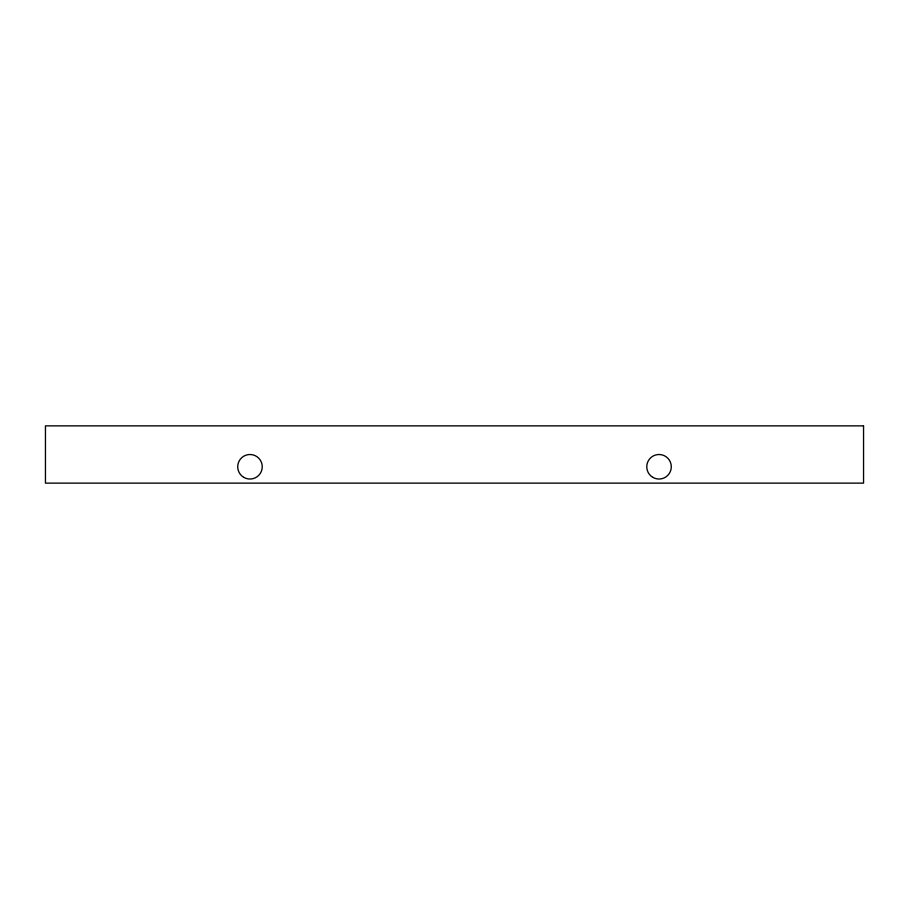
<?xml version="1.0" encoding="UTF-8"?>
<svg xmlns="http://www.w3.org/2000/svg" width="909" height="909" viewBox="0 0 909 909"><rect width="100%" height="100%" fill="white"/><g stroke="black" fill="none" stroke-linecap="round" stroke-linejoin="round"><path stroke-width="1.36" d="M863.55 425.867L45.45 425.867L45.45 483.133L863.55 483.133L863.55 425.867M243.839 477.395A12.272 12.272 0 0 0 262.247 466.772A12.272 12.272 0 0 0 243.839 456.148A12.272 12.272 0 0 0 243.839 477.395M652.889 477.395A12.272 12.272 0 0 0 671.296 466.772A12.272 12.272 0 0 0 652.889 456.148A12.272 12.272 0 0 0 652.889 477.395"/></g></svg>
